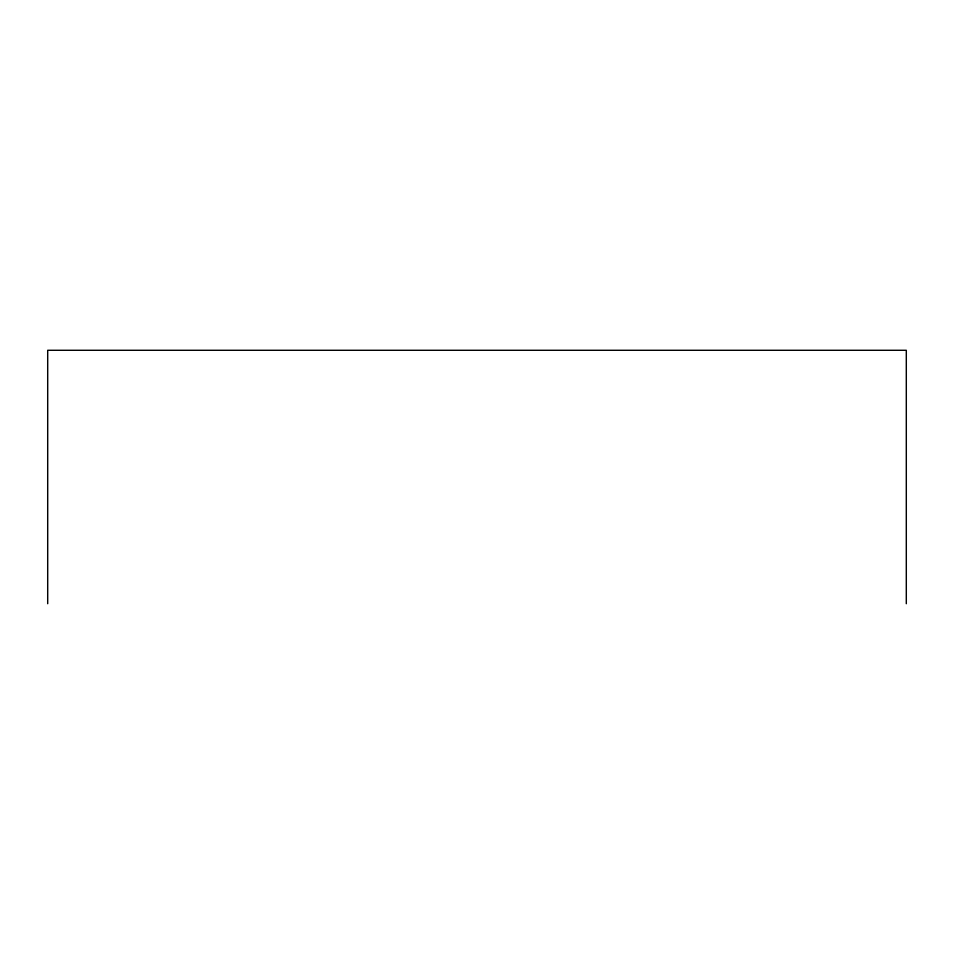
<?xml version="1.0" encoding="UTF-8"?>
<svg xmlns="http://www.w3.org/2000/svg" width="954" height="954" viewBox="0 0 954 954"><rect width="100%" height="100%" fill="white"/><g stroke="black" fill="none" stroke-linecap="round" stroke-linejoin="round"><path stroke-width="1.43" d="M906.3 603.715L906.3 350.285L47.7 350.285L47.7 603.715"/></g></svg>
